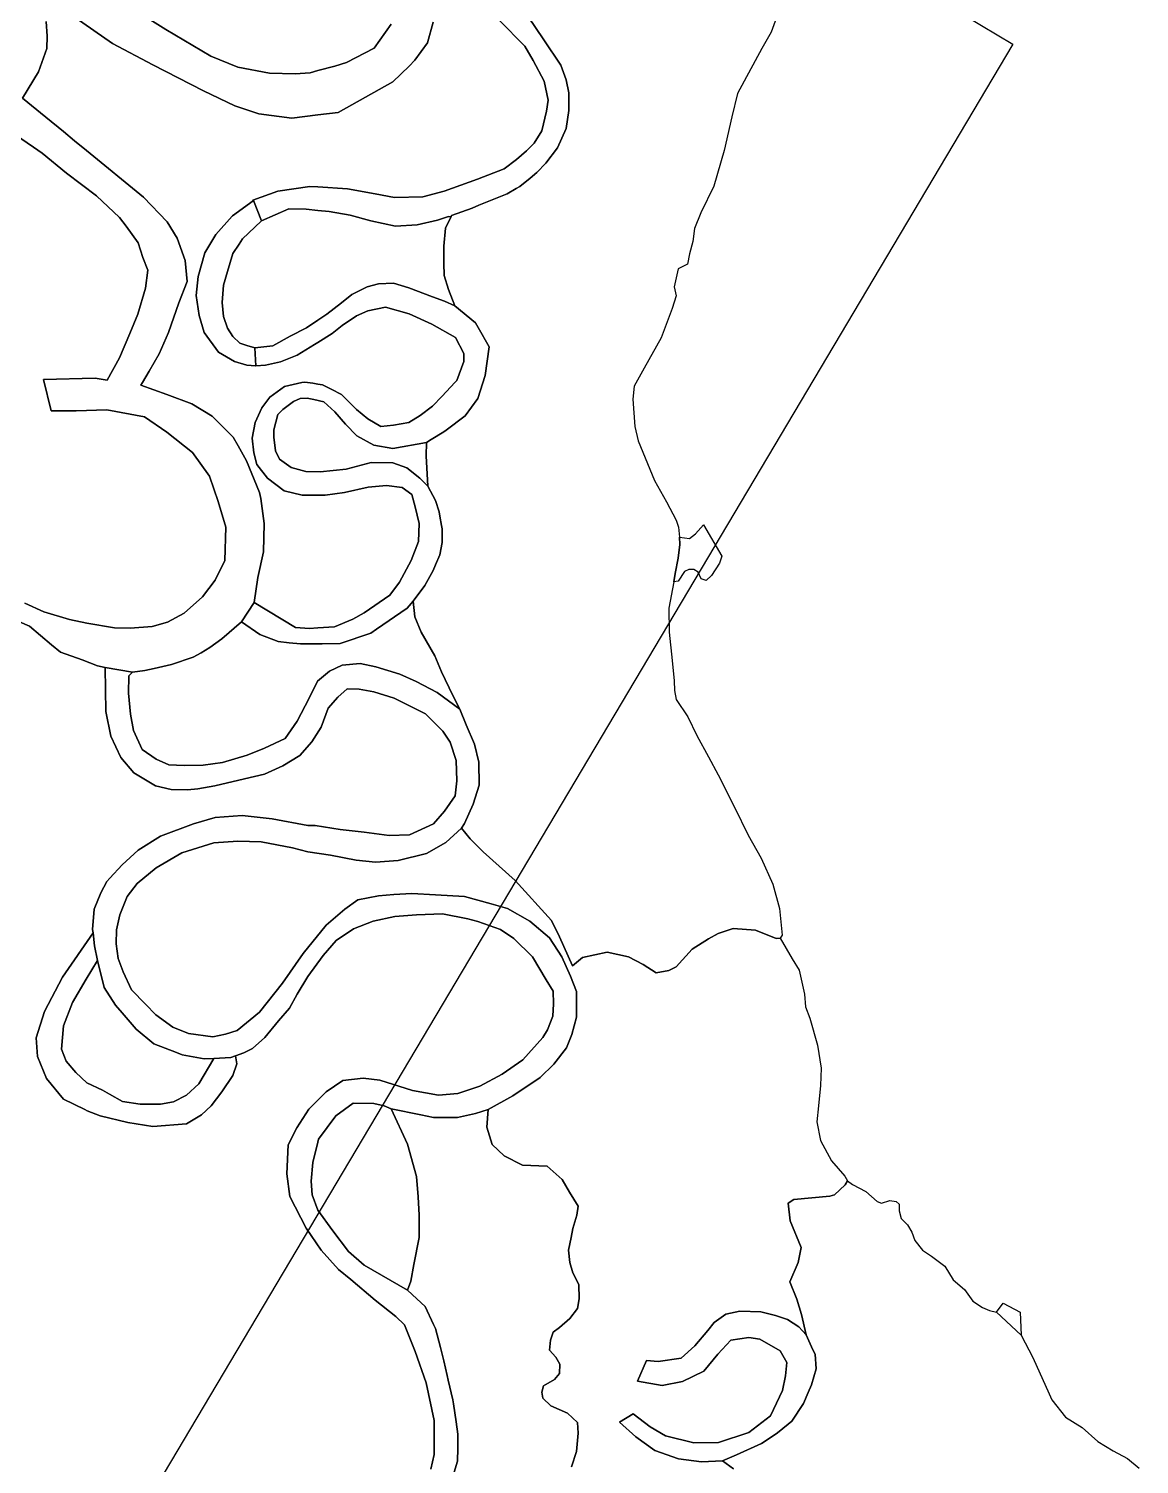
# Model space of a CAD drawing. Header units: inches. Extents: x 288635 to 1232953, y 676945 to 1655780.
# Drawn here: x 512105 to 535859, y 1279271 to 1309973 of the extents above; entities that cross this region are included whole.
import ezdxf

# ---------------------------------------------------------------- set-up
doc = ezdxf.new("R2010")
doc.units = ezdxf.units.IN
doc.header["$MEASUREMENT"] = 0
doc.layers.add('Images', color=7, linetype='Continuous')
picture_1 = doc.add_image_def('image6.jpg', size_in_pixel=(2592, 3907))

msp = doc.modelspace()

# ---------------------------------------------------------------- linework, layer by layer
at = {"color": 1}
for points in [[(514087.3073, 1310546.2081), (515037.2692, 1309956.9269), (516002.4712, 1309382.8858), (516576.5123, 1309149.2053), (517252.1537, 1309022.2051), (517805.8748, 1309006.965), (518125.9154, 1309032.3651), (518289.553, 1309076.8491), (518649.1564, 1309174.6054), (518903.157, 1309250.8055), (519492.4381, 1309555.6061), (519858.1989, 1310068.6872)], [(519858.1989, 1310068.6872), (519492.4381, 1309555.6061), (518903.157, 1309250.8055), (518649.1564, 1309174.6054), (518289.553, 1309076.8491), (518125.9154, 1309032.3651), (517805.8748, 1309006.965), (517252.1537, 1309022.2051), (516576.5123, 1309149.2053), (516002.4712, 1309382.8858), (515037.2692, 1309956.9269), (514087.3073, 1310546.2081)], [(512475.0136, 1310128.1443), (512500.4136, 1309813.1837), (512490.2536, 1309549.0231), (512317.5333, 1309051.1821), (511972.0926, 1308487.301), (512471.6723, 1308078.3758), (512846.7886, 1307771.3286), (513084.6516, 1307576.6286), (513339.4715, 1307368.0487), (514561.6277, 1306367.6668), (515063.2787, 1305840.6157), (515279.1792, 1305491.365), (515450.6295, 1305015.1141), (515495.0796, 1304564.2632), (515317.2792, 1304113.4123), (515095.0288, 1303478.411), (514898.1784, 1303021.2101), (514679.0447, 1302646.5621), (514538.1061, 1302405.6025), (514504.4776, 1302348.1087), (515062.1819, 1302151.9931), (515594.2528, 1301952.4665), (516028.8861, 1301690.0464), (516476.4605, 1301234.201), (516585.2348, 1301054.5969), (516763.8487, 1300732.5062), (517042.724, 1300056.0982), (517068.3425, 1299924.0603), (517139.4626, 1299390.6592), (517124.2226, 1298786.138), (517007.3824, 1298237.4969), (516925.387, 1297702.5687), (516656.1465, 1297286.0079), (516232.0938, 1296926.3025), (515981.0109, 1296736.4976), (515791.3848, 1296623.038), (515620.5396, 1296530.6135), (515158.2587, 1296378.2132), (514785.9436, 1296287.2029), (514586.6552, 1296249.4472), (514325.137, 1296210.5728), (513738.6353, 1296314.4716), (513578.3755, 1296347.7331), (513248.1749, 1296474.7334), (512785.8939, 1296642.3737), (512592.8535, 1296794.774), (512120.4126, 1297196.0948), (511693.6917, 1297384.0552)], [(522165.4174, 1310154.7477), (522719.1386, 1309601.0266), (522896.9389, 1309291.1459), (523130.6194, 1308849.1851), (523211.8995, 1308447.8643), (523176.3395, 1308209.1038), (523079.8193, 1307787.4629), (522917.259, 1307523.3024), (522754.6986, 1307360.7421), (522541.3382, 1307172.7817), (522274.6377, 1306972.7406), (521705.6765, 1306754.3002), (520989.3951, 1306500.2997), (520532.1942, 1306378.3794), (519932.0878, 1306366.6291), (519516.1921, 1306439.3395), (518921.831, 1306551.0998), (518289.553, 1306591.1174), (518119.1894, 1306601.8999), (517433.388, 1306495.2196), (516899.9869, 1306307.2593), (516905.5645, 1306293.6252), (516461.6502, 1305968.5048), (516458.0151, 1305964.4264), (516456.3585, 1305963.2131), (516108.5018, 1305572.9348), (515868.8424, 1305178.4616), (515729.1421, 1304670.4606), (515687.8671, 1304267.2347), (515751.3672, 1303838.6089), (515856.1424, 1303476.6582), (516160.943, 1303054.3823), (516507.0187, 1302854.3569), (516770.5442, 1302774.9818), (516958.2838, 1302760.8088), (516957.9025, 1302766.5288), (516963.5755, 1302766.1005), (517166.7759, 1302776.2605), (517491.8966, 1302847.3806), (517847.4973, 1302994.7009), (518218.338, 1303218.2214), (518289.553, 1303262.4902), (518594.2588, 1303451.9018), (518812.6992, 1303624.6222), (519112.4198, 1303832.9026), (519356.2603, 1303939.5828), (519737.2611, 1304015.783), (520245.2621, 1303878.6227), (520727.8631, 1303655.1022), (521230.7841, 1303370.6217), (521413.6644, 1303030.261), (521413.6644, 1302852.4606), (521261.2641, 1302451.1398), (521219.8048, 1302405.6025), (520951.3835, 1302110.7792), (520743.1031, 1301897.4187), (520478.9426, 1301699.2983), (520235.1021, 1301551.978), (519904.9014, 1301491.0179), (519635.6609, 1301465.6179), (519356.2603, 1301628.1782), (519112.4198, 1301826.2986), (518792.3792, 1302151.4192), (518576.2171, 1302263.6046), (518391.0584, 1302359.6996), (518289.553, 1302374.0145), (518180.4537, 1302389.4003), (518065.5656, 1302405.6025), (517994.8176, 1302415.5798), (517949.3655, 1302405.6025), (517578.2568, 1302324.1396), (517263.2961, 1302090.4591), (517090.5758, 1301861.8587), (516948.3355, 1301551.978), (516887.3754, 1301216.6974), (516921.2834, 1300902.9871), (516981.2671, 1300654.0546), (517209.8676, 1300359.4141), (517565.4683, 1300090.1735), (517951.5491, 1299993.6533), (518289.553, 1299993.6533), (518444.31, 1299993.6533), (518855.7909, 1300054.6134), (519363.7919, 1300166.3737), (519754.9527, 1300207.0138), (520090.2333, 1300161.2937), (520298.5137, 1300008.8934), (520369.6339, 1299744.7328), (520455.9941, 1299389.1321), (520440.754, 1299003.0513), (520283.2737, 1298596.6505), (520034.3532, 1298134.3696), (519826.0728, 1297860.0491), (519277.4317, 1297479.0483), (519038.6712, 1297346.968), (518642.4304, 1297184.4077), (518289.553, 1297160.8825), (518109.0294, 1297148.8476), (517814.3888, 1297164.0877), (516925.387, 1297702.5687), (517007.3824, 1298237.4969), (517124.2226, 1298786.138), (517139.4626, 1299390.6592), (517068.3425, 1299924.0603), (517042.724, 1300056.0982), (516763.8487, 1300732.5062), (516585.2348, 1301054.5969), (516476.4605, 1301234.201), (516028.8861, 1301690.0464), (515594.2528, 1301952.4665), (515062.1819, 1302151.9931), (514504.4776, 1302348.1087), (514538.1061, 1302405.6025), (514679.0447, 1302646.5621), (514898.1784, 1303021.2101), (515095.0288, 1303478.411), (515317.2792, 1304113.4123), (515495.0796, 1304564.2632), (515450.6295, 1305015.1141), (515279.1792, 1305491.365), (515063.2787, 1305840.6157), (514561.6277, 1306367.6668), (513339.4715, 1307368.0487), (513084.6516, 1307576.6286), (512846.7886, 1307771.3286), (512471.6723, 1308078.3758), (511972.0926, 1308487.301), (512317.5333, 1309051.1821), (512490.2536, 1309549.0231), (512500.4136, 1309813.1837), (512475.0136, 1310128.1443)], [(520757.3607, 1310114.4073), (520635.4404, 1309667.3664), (520361.1199, 1309301.6056), (520239.1996, 1309169.5254), (519893.7589, 1308839.3247), (518720.2766, 1308184.0034), (518289.553, 1308128.4978), (517734.7546, 1308057.0031), (517023.5532, 1308153.5233), (516515.5522, 1308321.1637), (515844.9908, 1308646.2843), (514762.9487, 1309200.0054), (513894.2669, 1309657.2063), (513096.7053, 1310210.9275)], [(513096.7053, 1310210.9275), (513894.2669, 1309657.2063), (514762.9487, 1309200.0054), (515844.9908, 1308646.2843), (516515.5522, 1308321.1637), (517023.5532, 1308153.5233), (517734.7546, 1308057.0031), (518289.553, 1308128.4978), (518720.2766, 1308184.0034), (519893.7589, 1308839.3247), (520239.1996, 1309169.5254), (520361.1199, 1309301.6056), (520635.4404, 1309667.3664), (520757.3607, 1310114.4073)], [(522778.2347, 1310243.8238), (523119.2261, 1309737.208), (523485.2787, 1309193.3584), (523599.5125, 1308876.6434), (523655.3926, 1308602.3229), (523655.3926, 1308221.3221), (523599.5125, 1307840.3214), (523416.6322, 1307423.7605), (523162.6317, 1307098.6399), (522969.5913, 1306895.4395), (522827.351, 1306773.5192), (522608.9105, 1306600.7989), (522527.4408, 1306553.1468), (522339.67, 1306443.3186), (522339.67, 1306443.3186), (522089.2831, 1306341.8104), (521729.0453, 1306195.7681), (521587.8285, 1306138.518), (521150.9476, 1305981.0376), (521137.3224, 1305952.7391), (521083.9852, 1305957.7657), (520847.1548, 1305875.4584), (520410.2739, 1305778.9382), (519947.993, 1305748.4582), (519419.672, 1305865.2984), (518982.7911, 1305982.1386), (518530.6702, 1306063.4188), (518289.553, 1306088.2762), (518037.9092, 1306114.2189), (517667.0685, 1306119.2989), (517083.9033, 1305860.6778), (516912.5011, 1306298.7055), (516905.5645, 1306293.6252), (516899.9869, 1306307.2593), (517433.388, 1306495.2196), (518119.1894, 1306601.8999), (518289.553, 1306591.1174), (518921.831, 1306551.0998), (519516.1921, 1306439.3395), (519932.0878, 1306366.6291), (520532.1942, 1306378.3794), (520989.3951, 1306500.2997), (521705.6765, 1306754.3002), (522274.6377, 1306972.7406), (522541.3382, 1307172.7817), (522754.6986, 1307360.7421), (522917.259, 1307523.3024), (523079.8193, 1307787.4629), (523176.3395, 1308209.1038), (523211.8995, 1308447.8643), (523130.6194, 1308849.1851), (522896.9389, 1309291.1459), (522719.1386, 1309601.0266), (522165.4174, 1310154.7477)], [(528097.852, 1310211.6504), (527987.7851, 1309898.3831), (527784.5847, 1309551.2491), (527268.117, 1308586.0471), (527141.1167, 1308086.5128), (526980.2498, 1307366.8447), (526760.116, 1306604.8432), (526480.7154, 1306037.5754), (526345.2485, 1305698.908), (526311.3818, 1305419.5075), (526235.1816, 1305157.0403), (526192.8482, 1304936.9065), (525998.1145, 1304835.3063), (525913.4476, 1304454.3055), (525955.781, 1304259.5718), (525871.1142, 1303988.6379), (525634.0471, 1303362.1034), (525269.9797, 1302710.1687), (525058.3126, 1302329.168), (525024.4458, 1302049.7674), (525066.7793, 1301465.5662), (525137.8994, 1301156.5323), (525488.4201, 1300313.2506), (525747.5006, 1299850.9697), (525955.781, 1299459.8089), (526006.5811, 1299312.4886), (526021.316, 1299097.3596), (526031.9812, 1298941.6479), (525996.4211, 1298647.0073), (525933.7658, 1298320.54), (525899.9009, 1298144.0863), (525798.3007, 1297580.2051), (525803.3807, 1297067.1241), (525869.4209, 1296462.6029), (525910.061, 1296025.722), (525915.141, 1295822.5216), (525950.701, 1295629.4812), (526199.6215, 1295253.5605), (526397.7419, 1294857.3197), (526646.6624, 1294400.1188), (526849.8628, 1294014.038), (527200.3835, 1293323.1566), (527495.0241, 1292728.7954), (527769.3447, 1292230.9544), (528018.2652, 1291677.2333), (528160.5055, 1291159.0723), (528221.4656, 1290585.0311), (528180.8255, 1290524.071), (528089.3853, 1290518.1443), (527649.1178, 1290695.9447), (527174.9835, 1290729.8114), (526853.2495, 1290619.7445), (526641.5824, 1290509.6777), (526294.4484, 1290289.5439), (525955.781, 1289908.5431), (525794.9141, 1289832.343), (525523.9802, 1289781.5429), (525244.5796, 1289959.3432), (524931.3123, 1290120.2102), (524474.1114, 1290221.8104), (523949.177, 1290111.7435), (523738.4517, 1289934.3872), (523455.0894, 1290548.3389), (523289.7947, 1290902.5418), (522510.5484, 1291752.6287), (521825.7561, 1292366.5803), (521544.3067, 1292648.0297), (521363.4519, 1292876.9624), (521424.412, 1292978.5626), (521612.3724, 1293390.0434), (521739.3726, 1293791.3642), (521734.2926, 1294284.1252), (521637.7724, 1294675.286), (521459.9721, 1295081.6868), (521327.8918, 1295416.9675), (521179.7344, 1295710.9504), (520930.8139, 1296218.9514), (520788.5736, 1296559.3121), (520499.013, 1297067.3131), (520366.9327, 1297397.5138), (520326.2926, 1297732.7945), (520580.2932, 1298068.0751), (520753.0135, 1298383.0358), (520806.0716, 1298503.7887), (520900.3338, 1298718.3164), (520946.0539, 1298982.477), (520946.0539, 1299277.1176), (520933.7289, 1299351.0677), (520901.464, 1299544.6573), (520885.0938, 1299642.8783), (520808.8936, 1299881.6388), (520641.2533, 1300186.4394), (520604.1587, 1300835.5947), (520610.7732, 1301121.1613), (520712.3734, 1301187.2014), (520980.3851, 1301351.3931), (521036.6379, 1301389.3661), (521443.0387, 1301694.1667), (521713.9726, 1302066.7008), (521866.3729, 1302557.7684), (521951.0397, 1303167.3696), (521718.4423, 1303581.5595), (521658.9486, 1303684.873), (521222.0678, 1304045.5538), (521084.9075, 1304396.0745), (520993.4673, 1304695.7951), (520983.3073, 1304959.9556), (520983.3073, 1305320.6363), (521018.8674, 1305706.7171), (521104.9695, 1305885.5445), (521137.3224, 1305952.7391), (521150.9476, 1305981.0376), (521587.8285, 1306138.518), (521729.0453, 1306195.7681), (522089.2831, 1306341.8104), (522339.67, 1306443.3186), (522527.4408, 1306553.1468), (522608.9105, 1306600.7989), (522827.351, 1306773.5192), (522969.5913, 1306895.4395), (523162.6317, 1307098.6399), (523416.6322, 1307423.7605), (523599.5125, 1307840.3214), (523655.3926, 1308221.3221), (523655.3926, 1308602.3229), (523599.5125, 1308876.6434), (523485.2787, 1309193.3584), (523119.2261, 1309737.208), (522778.2347, 1310243.8238)], [(512018.8124, 1297683.7758), (512425.2132, 1297500.8954), (512978.9343, 1297338.3351), (513349.7751, 1297262.1349), (513939.0562, 1297160.5347), (514274.3369, 1297150.3747), (514746.7779, 1297191.0148), (515076.9785, 1297282.455), (515432.5792, 1297470.4154), (515820.3829, 1297822.2662), (516093.0692, 1298181.4141), (516299.2467, 1298600.4199), (516319.1994, 1299312.0647), (516159.5781, 1299864.0883), (515973.3533, 1300402.8101), (515607.5545, 1300908.2774), (515062.1819, 1301347.2359), (514583.3181, 1301673.1293), (513778.5609, 1301819.4488), (513120.1231, 1301799.4961), (512588.0522, 1301799.4961), (512421.7801, 1302471.2356), (513525.8272, 1302497.8392), (513780.7345, 1302458.8392), (514047.2767, 1302932.3099), (514266.3005, 1303451.6082), (514440.9775, 1303865.7618), (514599.7278, 1304424.5629), (514650.5279, 1304811.9137), (514548.9277, 1305078.6142), (514447.3275, 1305396.1148), (514186.977, 1305751.7155), (514047.2767, 1305935.8659), (513551.9757, 1306399.4168), (512910.6244, 1306882.0178), (512396.2734, 1307313.8187), (512208.5742, 1307441.037), (511824.7723, 1307701.1694)], [(511824.7723, 1307701.1694), (512208.5742, 1307441.037), (512396.2734, 1307313.8187), (512910.6244, 1306882.0178), (513551.9757, 1306399.4168), (514047.2767, 1305935.8659), (514186.977, 1305751.7155), (514447.3275, 1305396.1148), (514548.9277, 1305078.6142), (514650.5279, 1304811.9137), (514599.7278, 1304424.5629), (514440.9775, 1303865.7618), (514266.3005, 1303451.6082), (514047.2767, 1302932.3099), (513780.7345, 1302458.8392), (513525.8272, 1302497.8392), (512421.7801, 1302471.2356), (512588.0522, 1301799.4961), (513120.1231, 1301799.4961), (513778.5609, 1301819.4488), (514583.3181, 1301673.1293), (515062.1819, 1301347.2359), (515607.5545, 1300908.2774), (515973.3533, 1300402.8101), (516159.5781, 1299864.0883), (516319.1994, 1299312.0647), (516299.2467, 1298600.4199), (516093.0692, 1298181.4141), (515820.3829, 1297822.2662), (515432.5792, 1297470.4154), (515076.9785, 1297282.455), (514746.7779, 1297191.0148), (514274.3369, 1297150.3747), (513939.0562, 1297160.5347), (513349.7751, 1297262.1349), (512978.9343, 1297338.3351), (512425.2132, 1297500.8954), (512018.8124, 1297683.7758)], [(511693.6917, 1297384.0552), (512120.4126, 1297196.0948), (512592.8535, 1296794.774), (512785.8939, 1296642.3737), (513248.1749, 1296474.7334), (513578.3755, 1296347.7331), (513738.6353, 1296314.4716), (513751.7641, 1295373.7341), (513863.5243, 1294845.413), (514076.8848, 1294388.2121), (514351.2053, 1294058.0114), (514818.5662, 1293778.6109), (515148.7669, 1293702.4107), (515504.3676, 1293692.2507), (515722.8081, 1293717.6508), (516083.4888, 1293778.6109), (516723.5701, 1293931.0112), (517145.2109, 1294032.6114), (517541.4517, 1294210.4117), (517902.1324, 1294428.8522), (518161.2129, 1294718.4128), (518359.3333, 1295038.4534), (518511.7336, 1295439.7742), (518720.0141, 1295673.4547), (518918.1344, 1295856.335), (519172.135, 1295851.255), (519487.0956, 1295790.2949), (519918.8964, 1295653.1346), (520594.5378, 1295317.854), (520965.3785, 1294947.0132), (521122.8589, 1294713.3327), (521244.7791, 1294322.172), (521260.0191, 1293890.3711), (521229.5391, 1293565.2505), (520995.8586, 1293240.1298), (520762.1781, 1292965.8093), (520249.0971, 1292732.1288), (519812.2162, 1292721.9688), (519278.8152, 1292788.0089), (518765.7341, 1292843.889), (518232.3331, 1292930.2492), (518074.8528, 1292935.3292), (517312.8512, 1293077.5695), (516672.77, 1293143.6096), (516093.6488, 1293102.9695), (515626.2879, 1292970.8893), (514925.2465, 1292706.7287), (514442.6455, 1292401.9281), (514102.2848, 1292092.0475), (513841.4836, 1291802.7211), (513777.1642, 1291731.3668), (513645.0839, 1291492.6063), (513502.8436, 1291142.0856), (513472.3636, 1290710.2847), (513480.4919, 1290634.42), (512825.1354, 1289687.1758), (512444.1346, 1288955.6543), (512261.2542, 1288391.7732), (512291.7343, 1287995.5324), (512484.7747, 1287518.0114), (512850.5354, 1287076.0505), (513306.0934, 1286855.174), (513353.4564, 1286832.2101), (513632.857, 1286725.5298), (514227.2182, 1286578.2096), (514760.6192, 1286496.9294), (515476.9007, 1286552.8095), (515802.0213, 1286745.8499), (516010.3017, 1286933.8103), (516233.8222, 1287238.6109), (516467.5026, 1287584.0516), (516558.9428, 1287838.0521), (516526.8815, 1288003.3578), (516703.25, 1288068.6795), (516891.2104, 1288165.1997), (517155.3709, 1288398.8801), (517444.9315, 1288754.4808), (517683.692, 1289023.7214), (517846.2523, 1289328.522), (518074.8528, 1289699.3627), (518405.0534, 1290151.4836), (518684.454, 1290471.5243), (519055.2947, 1290720.4448), (519471.8556, 1290888.0851), (519939.2165, 1290989.6853), (520396.4174, 1291020.1654), (520955.2185, 1291045.5654), (521498.7796, 1290938.8852), (521712.14, 1290877.9251), (522194.741, 1290705.2047), (522479.2216, 1290517.2444), (522880.5424, 1290121.0036), (523175.183, 1289628.2426), (523322.5033, 1289389.4821), (523332.6633, 1289115.1616), (523312.3432, 1288856.081), (523200.583, 1288561.4404), (523098.9828, 1288398.8801), (522675.2253, 1287919.2425), (522228.1844, 1287614.4419), (521750.6634, 1287360.4414), (521283.3025, 1287197.881), (520871.8217, 1287167.401), (520313.0206, 1287263.9212), (519611.9792, 1287482.3616), (519256.3785, 1287528.0817), (518824.5776, 1287477.2816), (518468.9769, 1287238.5211), (518093.0561, 1286867.6804), (517839.0556, 1286466.3596), (517651.0952, 1286100.5989), (517625.6952, 1285485.9176), (517686.6553, 1284998.2367), (518037.176, 1284317.5153), (518362.2967, 1283850.1544), (518728.0574, 1283433.5935), (518997.2979, 1283225.3131), (519515.459, 1282778.2722), (519957.4199, 1282432.8315), (520145.3802, 1282255.0312), (520373.9807, 1281686.07), (520607.6612, 1281015.5087), (520775.3015, 1280207.7871), (520775.3015, 1279908.0665), (520775.3015, 1279481.3456), (520709.2614, 1279166.385)], [(520709.2614, 1279166.385), (520775.3015, 1279481.3456), (520775.3015, 1279908.0665), (520775.3015, 1280207.7871), (520607.6612, 1281015.5087), (520373.9807, 1281686.07), (520145.3802, 1282255.0312), (519957.4199, 1282432.8315), (519515.459, 1282778.2722), (518997.2979, 1283225.3131), (518728.0574, 1283433.5935), (518362.2967, 1283850.1544), (518037.176, 1284317.5153), (517686.6553, 1284998.2367), (517625.6952, 1285485.9176), (517651.0952, 1286100.5989), (517839.0556, 1286466.3596), (518093.0561, 1286867.6804), (518468.9769, 1287238.5211), (518824.5776, 1287477.2816), (519256.3785, 1287528.0817), (519611.9792, 1287482.3616), (520313.0206, 1287263.9212), (520871.8217, 1287167.401), (521283.3025, 1287197.881), (521750.6634, 1287360.4414), (522228.1844, 1287614.4419), (522675.2253, 1287919.2425), (523098.9828, 1288398.8801), (523200.583, 1288561.4404), (523312.3432, 1288856.081), (523332.6633, 1289115.1616), (523322.5033, 1289389.4821), (523175.183, 1289628.2426), (522880.5424, 1290121.0036), (522479.2216, 1290517.2444), (522194.741, 1290705.2047), (521712.14, 1290877.9251), (521498.7796, 1290938.8852), (520955.2185, 1291045.5654), (520396.4174, 1291020.1654), (519939.2165, 1290989.6853), (519471.8556, 1290888.0851), (519055.2947, 1290720.4448), (518684.454, 1290471.5243), (518405.0534, 1290151.4836), (518074.8528, 1289699.3627), (517846.2523, 1289328.522), (517683.692, 1289023.7214), (517444.9315, 1288754.4808), (517155.3709, 1288398.8801), (516891.2104, 1288165.1997), (516703.25, 1288068.6795), (516526.8815, 1288003.3578), (516428.9295, 1287967.0793), (516066.3525, 1287951.036), (515854.8883, 1287941.6792), (515387.5274, 1288028.0394), (515268.3812, 1288074.0959), (514783.0062, 1288261.7198), (514402.0054, 1288576.6805), (514103.3001, 1288923.4533), (513960.0445, 1289089.7615), (513721.2841, 1289470.7623), (513579.8457, 1290045.6874), (513510.1456, 1290357.6523), (513480.4919, 1290634.42), (513472.3636, 1290710.2847), (513502.8436, 1291142.0856), (513645.0839, 1291492.6063), (513777.1642, 1291731.3668), (513841.4836, 1291802.7211), (514102.2848, 1292092.0475), (514442.6455, 1292401.9281), (514925.2465, 1292706.7287), (515626.2879, 1292970.8893), (516093.6488, 1293102.9695), (516672.77, 1293143.6096), (517312.8512, 1293077.5695), (518074.8528, 1292935.3292), (518232.3331, 1292930.2492), (518765.7341, 1292843.889), (519278.8152, 1292788.0089), (519812.2162, 1292721.9688), (520249.0971, 1292732.1288), (520762.1781, 1292965.8093), (520995.8586, 1293240.1298), (521229.5391, 1293565.2505), (521260.0191, 1293890.3711), (521244.7791, 1294322.172), (521122.8589, 1294713.3327), (520965.3785, 1294947.0132), (520594.5378, 1295317.854), (519918.8964, 1295653.1346), (519487.0956, 1295790.2949), (519172.135, 1295851.255), (518918.1344, 1295856.335), (518720.0141, 1295673.4547), (518511.7336, 1295439.7742), (518359.3333, 1295038.4534), (518161.2129, 1294718.4128), (517902.1324, 1294428.8522), (517541.4517, 1294210.4117), (517145.2109, 1294032.6114), (516723.5701, 1293931.0112), (516083.4888, 1293778.6109), (515722.8081, 1293717.6508), (515504.3676, 1293692.2507), (515148.7669, 1293702.4107), (514818.5662, 1293778.6109), (514351.2053, 1294058.0114), (514076.8848, 1294388.2121), (513863.5243, 1294845.413), (513751.7641, 1295373.7341), (513738.6353, 1296314.4716), (514325.137, 1296210.5728), (514244.5251, 1296130.6556), (514239.4451, 1295759.8148), (514280.0852, 1295312.7739), (514346.1253, 1294962.2532), (514534.0857, 1294560.9324), (514833.8063, 1294347.572), (515103.0468, 1294230.7318), (515433.2475, 1294215.4918), (515834.5683, 1294220.5718), (516251.1291, 1294276.4519), (516779.4502, 1294439.0122), (517145.2109, 1294586.3325), (517592.2518, 1294789.5329), (517846.2523, 1295160.3736), (518105.3328, 1295658.2146), (518283.1332, 1296018.8954), (518541.7012, 1296235.7945), (518811.4542, 1296364.336), (519192.455, 1296394.8161), (519527.7357, 1296328.776), (520045.8967, 1296166.2157), (520391.3374, 1296008.7353), (520391.3374, 1296008.7353), (520843.4583, 1295780.1349), (521327.8918, 1295416.9675), (521459.9721, 1295081.6868), (521637.7724, 1294675.286), (521734.2926, 1294284.1252), (521739.3726, 1293791.3642), (521612.3724, 1293390.0434), (521424.412, 1292978.5626), (521363.4519, 1292876.9624), (521026.3387, 1292569.5685), (520614.8578, 1292330.808), (520005.2566, 1292183.4877), (519522.6557, 1292147.9276), (519111.1748, 1292193.6477), (518557.4537, 1292295.2479), (518074.8528, 1292366.3681), (517744.6521, 1292457.8082), (517079.1708, 1292579.7285), (516581.3298, 1292594.9685), (516063.1687, 1292564.4884), (515377.3674, 1292346.048), (514833.8063, 1292026.0074), (514427.4055, 1291690.7267), (514208.965, 1291416.4062), (514051.4847, 1291025.2454), (513980.3646, 1290700.1247), (513975.2846, 1290400.4041), (514015.9246, 1290090.5235), (514122.6049, 1289806.0429), (514305.4852, 1289414.8822), (514600.1258, 1289110.0815), (514823.6463, 1288881.4811), (515184.327, 1288622.4006), (515524.6877, 1288485.2403), (516042.8487, 1288409.0401), (516317.1692, 1288470.0003), (516566.0897, 1288551.2804), (517038.5307, 1288942.4412), (517536.3717, 1289562.2024), (517978.3326, 1290197.2037), (518466.0135, 1290801.7249), (518867.3343, 1291142.0856), (519146.7349, 1291345.286), (519588.6958, 1291426.5662), (519913.8164, 1291457.0462), (520299.8972, 1291477.3663), (520807.8982, 1291451.9662), (521427.6595, 1291411.3261), (521996.6206, 1291253.8458), (522342.0613, 1291157.3256), (522824.6623, 1290888.0851), (523246.3031, 1290532.4844), (523510.4636, 1290126.0836), (523693.344, 1289709.5227), (523820.3443, 1289379.3221), (523820.3443, 1288835.761), (523723.8241, 1288459.8402), (523606.9838, 1288180.4397), (523335.6266, 1287827.8023), (523040.986, 1287543.3217), (522456.7849, 1287152.161), (521933.5438, 1286857.5204), (521664.3033, 1286771.1602), (521273.1425, 1286684.8), (520980.6732, 1286687.7247), (520765.1415, 1286689.88), (520493.9969, 1286744.7182), (519860.8997, 1286872.7604), (519708.4994, 1286933.7205), (519484.9789, 1286989.6006), (519043.018, 1286994.6806), (518677.2573, 1286720.3601), (518306.4166, 1286227.5991), (518289.553, 1286158.0368), (518184.4963, 1285724.6781), (518143.8562, 1285328.4373), (518164.1763, 1285033.7967), (518289.553, 1284707.8172), (518291.1765, 1284703.5961), (518611.2172, 1284261.6352), (518941.4178, 1283824.7543), (519276.6985, 1283530.1137), (520206.3404, 1282996.7126), (520408.6497, 1282808.0728), (520582.2611, 1282646.1919), (520764.3875, 1282261.243), (520805.7816, 1282173.751), (520910.2362, 1281767.87), (520983.5819, 1281482.8696), (521055.9927, 1281170.3599), (521080.1021, 1281066.3088), (521173.4846, 1280646.0874), (521191.8623, 1280563.3878), (521246.6539, 1280176.8027), (521283.3025, 1279918.2265), (521280.6657, 1279614.9949), (521278.2225, 1279334.0253), (521181.7023, 1279029.2247)], [(523717.8974, 1279218.4551), (523824.5776, 1279543.5757), (523855.0577, 1279934.7365), (523839.8176, 1280163.337), (523631.5372, 1280361.4574), (523275.9365, 1280518.9377), (523103.2162, 1280686.578), (523077.8161, 1280813.5783), (523118.4562, 1280945.6585), (523352.1366, 1281082.8188), (523458.8169, 1281214.8991), (523463.8969, 1281413.0195), (523382.6167, 1281560.3398), (523245.4564, 1281712.7401), (523265.7765, 1281926.1005), (523321.6566, 1282098.8209), (523458.8169, 1282195.341), (523682.3373, 1282388.3814), (523844.8976, 1282601.7419), (523880.4577, 1282810.0223), (523870.2977, 1283114.8229), (523743.2974, 1283363.7434), (523677.2573, 1283587.2638), (523646.7772, 1283851.4244), (523707.7374, 1284120.6649), (523741.335, 1284315.306), (523830.9276, 1284601.1492), (523856.3277, 1284794.1896), (523668.3673, 1285088.8302), (523515.967, 1285363.1507), (523192.963, 1285645.0913), (522663.7953, 1285666.258), (522272.2112, 1285867.3417), (522018.2106, 1286110.7589), (521901.7937, 1286481.1763), (521933.5438, 1286857.5204), (522456.7849, 1287152.161), (523040.986, 1287543.3217), (523335.6266, 1287827.8023), (523606.9838, 1288180.4397), (523723.8241, 1288459.8402), (523820.3443, 1288835.761), (523820.3443, 1289379.3221), (523693.344, 1289709.5227), (523510.4636, 1290126.0836), (523246.3031, 1290532.4844), (522824.6623, 1290888.0851), (522342.0613, 1291157.3256), (521996.6206, 1291253.8458), (521427.6595, 1291411.3261), (520807.8982, 1291451.9662), (520299.8972, 1291477.3663), (519913.8164, 1291457.0462), (519588.6958, 1291426.5662), (519146.7349, 1291345.286), (518867.3343, 1291142.0856), (518466.0135, 1290801.7249), (517978.3326, 1290197.2037), (517536.3717, 1289562.2024), (517038.5307, 1288942.4412), (516566.0897, 1288551.2804), (516317.1692, 1288470.0003), (516042.8487, 1288409.0401), (515524.6877, 1288485.2403), (515184.327, 1288622.4006), (514823.6463, 1288881.4811), (514600.1258, 1289110.0815), (514305.4852, 1289414.8822), (514122.6049, 1289806.0429), (514015.9246, 1290090.5235), (513975.2846, 1290400.4041), (513980.3646, 1290700.1247), (514051.4847, 1291025.2454), (514208.965, 1291416.4062), (514427.4055, 1291690.7267), (514833.8063, 1292026.0074), (515377.3674, 1292346.048), (516063.1687, 1292564.4884), (516581.3298, 1292594.9685), (517079.1708, 1292579.7285), (517744.6521, 1292457.8082), (518074.8528, 1292366.3681), (518557.4537, 1292295.2479), (519111.1748, 1292193.6477), (519522.6557, 1292147.9276), (520005.2566, 1292183.4877), (520614.8578, 1292330.808), (521026.3387, 1292569.5685), (521363.4519, 1292876.9624), (521544.3067, 1292648.0297), (521825.7561, 1292366.5803), (521825.7561, 1292366.5803), (522510.5484, 1291752.6287), (523289.7947, 1290902.5418), (523455.0894, 1290548.3389), (523738.4517, 1289934.3872), (523949.177, 1290111.7435), (524474.1114, 1290221.8104), (524931.3123, 1290120.2102), (525244.5796, 1289959.3432), (525523.9802, 1289781.5429), (525794.9141, 1289832.343), (525955.781, 1289908.5431), (526294.4484, 1290289.5439), (526641.5824, 1290509.6777), (526853.2495, 1290619.7445), (527174.9835, 1290729.8114), (527649.1178, 1290695.9447), (528089.3853, 1290518.1443), (528180.8255, 1290524.071), (528434.5437, 1290077.7624), (528580.594, 1289836.462), (528694.8942, 1289328.4609), (528720.2943, 1289055.4104), (528815.5445, 1288814.1099), (528974.2948, 1288236.2588), (529056.8449, 1287740.9578), (529037.7949, 1287372.657), (528999.6948, 1286934.5062), (528961.5948, 1286597.9555), (529037.7949, 1286197.9047), (529272.7454, 1285759.7538), (529558.4959, 1285429.5531), (529615.1721, 1285333.6446), (529568.0783, 1285247.1707), (529337.3175, 1285035.8197), (529238.0301, 1285006.7828), (528471.1638, 1284934.9269), (528349.2435, 1284853.6467), (528394.9636, 1284477.7259), (528628.6441, 1283908.7648), (528562.604, 1283588.7242), (528384.8036, 1283172.1633), (528532.1239, 1282801.3226), (528633.7241, 1282471.1219), (528732.9485, 1282038.1427), (528577.4002, 1282208.5541), (528333.5597, 1282366.0345), (528074.4792, 1282452.3946), (527764.5986, 1282528.5948), (527312.4777, 1282548.9148), (527017.8371, 1282482.8747), (526768.9166, 1282305.0743), (526631.7563, 1282132.354), (526352.3557, 1281802.1533), (526057.7152, 1281537.9928), (525564.9542, 1281466.8727), (525321.1137, 1281492.2727), (525128.0733, 1281050.3118), (525656.3944, 1280953.7916), (526088.1952, 1281040.1518), (526545.3961, 1281263.6723), (526845.1167, 1281624.353), (527124.5173, 1281924.0736), (527505.5181, 1281979.9537), (527739.1985, 1281944.3936), (528176.0794, 1281695.4731), (528318.3197, 1281446.5526), (528292.9196, 1281162.0721), (528226.8795, 1280852.1914), (527967.799, 1280303.5503), (527505.5181, 1279947.9496), (526860.3568, 1279739.6692), (526332.0357, 1279729.5092), (525722.4345, 1279881.9095), (525397.3138, 1280069.8699), (525036.6331, 1280349.2704), (524741.9925, 1280171.4701), (525093.9712, 1279859.1757), (525498.914, 1279566.9489), (526001.835, 1279389.1485), (526494.596, 1279323.1084), (526947.1607, 1279346.9157), (527178.0724, 1279174.3955)], [(521181.7023, 1279029.2247), (521278.2225, 1279334.0253), (521280.6657, 1279614.9949), (521283.3025, 1279918.2265), (521246.6539, 1280176.8027), (521191.8623, 1280563.3878), (521173.4846, 1280646.0874), (521080.1021, 1281066.3088), (521055.9927, 1281170.3599), (520983.5819, 1281482.8696), (520910.2362, 1281767.87), (520805.7816, 1282173.751), (520764.3875, 1282261.243), (520582.2611, 1282646.1919), (520408.6497, 1282808.0728), (520206.3404, 1282996.7126), (520278.7305, 1283185.943), (520344.7706, 1283546.6237), (520456.5309, 1284120.6649), (520456.5309, 1284598.1859), (520437.4808, 1284987.23), (520401.9207, 1285424.1108), (520203.8004, 1286120.0722), (519860.8997, 1286872.7604), (520493.9969, 1286744.7182), (520765.1415, 1286689.88), (520980.6732, 1286687.7247), (520980.6732, 1286687.7247), (521273.1425, 1286684.8), (521664.3033, 1286771.1602), (521933.5438, 1286857.5204), (521901.7937, 1286481.1763), (522018.2106, 1286110.7589), (522272.2112, 1285867.3417), (522663.7953, 1285666.258), (523192.963, 1285645.0913), (523515.967, 1285363.1507), (523668.3673, 1285088.8302), (523856.3277, 1284794.1896), (523830.9276, 1284601.1492), (523741.335, 1284315.306), (523707.7374, 1284120.6649), (523646.7772, 1283851.4244), (523677.2573, 1283587.2638), (523743.2974, 1283363.7434), (523870.2977, 1283114.8229), (523880.4577, 1282810.0223), (523844.8976, 1282601.7419), (523682.3373, 1282388.3814), (523458.8169, 1282195.341), (523321.6566, 1282098.8209), (523265.7765, 1281926.1005), (523245.4564, 1281712.7401), (523382.6167, 1281560.3398), (523463.8969, 1281413.0195), (523458.8169, 1281214.8991), (523352.1366, 1281082.8188), (523118.4562, 1280945.6585), (523077.8161, 1280813.5783), (523103.2162, 1280686.578), (523275.9365, 1280518.9377), (523631.5372, 1280361.4574), (523839.8176, 1280163.337), (523855.0577, 1279934.7365), (523824.5776, 1279543.5757), (523717.8974, 1279218.4551)], [(527178.0724, 1279174.3955), (526947.1607, 1279346.9157), (527244.9321, 1279469.7724), (527775.226, 1279713.5593), (528090.163, 1279920.9568), (528153.0448, 1279971.6377), (528430.5237, 1280195.2774), (528679.4442, 1280571.1981), (528778.9051, 1280809.3016), (528847.0845, 1280972.5189), (528948.6847, 1281312.8796), (528923.2847, 1281622.7602), (528877.3642, 1281715.9132), (528732.9485, 1282038.1427), (528633.7241, 1282471.1219), (528532.1239, 1282801.3226), (528384.8036, 1283172.1633), (528562.604, 1283588.7242), (528628.6441, 1283908.7648), (528394.9636, 1284477.7259), (528349.2435, 1284853.6467), (528471.1638, 1284934.9269), (529238.0301, 1285006.7828), (529337.3175, 1285035.8197), (529568.0783, 1285247.1707), (529615.1721, 1285333.6446), (529726.1084, 1285250.9862), (530010.3145, 1285106.506), (530249.075, 1284893.1456), (530249.075, 1284893.1456), (530345.5952, 1284857.5855), (530523.3955, 1284913.4656), (530660.5558, 1284888.0656), (530721.5159, 1284832.1855), (530721.5159, 1284689.9452), (530762.156, 1284527.3848), (530904.3963, 1284395.3046), (530990.7565, 1284237.8243), (531056.7966, 1284060.0239), (531219.3569, 1283851.7435), (531412.3973, 1283724.7432), (531701.9579, 1283506.3028), (531879.7582, 1283216.7422), (532118.5187, 1283008.4618), (532301.3991, 1282759.5413), (532504.5995, 1282627.461), (532656.9998, 1282556.3409), (532806.2282, 1282524.1348), (533330.1042, 1282032.0088), (533584.1047, 1281555.7578), (533933.3554, 1280777.8813), (533985.5099, 1280649.5079), (534278.793, 1280277.9563), (534634.3937, 1280054.4359), (534974.7544, 1279754.7153), (535299.8751, 1279561.6749), (535604.6757, 1279394.0346), (535858.6762, 1279185.7542)]]:
    msp.add_lwpolyline(points, dxfattribs=at)
for points in [[(516938.1755, 1303147.1012), (516963.5755, 1302766.1005), (516957.9025, 1302766.5288), (516958.2838, 1302760.8088), (516770.5442, 1302774.9818), (516507.0187, 1302854.3569), (516160.943, 1303054.3823), (515856.1424, 1303476.6582), (515751.3672, 1303838.6089), (515687.8671, 1304267.2347), (515729.1421, 1304670.4606), (515868.8424, 1305178.4616), (516108.5018, 1305572.9348), (516456.3585, 1305963.2131), (516458.0151, 1305964.4264), (516461.6502, 1305968.5048), (516905.5645, 1306293.6252), (516912.5011, 1306298.7055), (517083.9033, 1305860.6778), (517083.9515, 1305860.5546), (517078.5651, 1305855.5049), (517078.6116, 1305855.3861), (517078.6598, 1305855.2629), (516677.1152, 1305478.8148), (516608.2202, 1305361.902), (516471.0353, 1305164.7032), (516359.9101, 1304783.7025), (516271.0099, 1304488.4269), (516239.2598, 1304116.9511), (516267.8349, 1303818.5005), (516353.5601, 1303570.85), (516471.0353, 1303393.0497), (516623.4356, 1303250.1744), (516772.6609, 1303196.1993), (516938.1755, 1303147.1012)], [(519419.672, 1305865.2984), (519947.993, 1305748.4582), (520410.2739, 1305778.9382), (520847.1548, 1305875.4584), (521083.9852, 1305957.7657), (521137.3224, 1305952.7391), (521104.9695, 1305885.5445), (521018.8674, 1305706.7171), (520983.3073, 1305320.6363), (520983.3073, 1304959.9556), (520993.4673, 1304695.7951), (521084.9075, 1304396.0745), (521222.0678, 1304045.5538), (520997.1036, 1304142.7832), (520743.1031, 1304239.3034), (520235.1021, 1304432.3438), (519904.9014, 1304528.864), (519584.8608, 1304513.624), (519341.0203, 1304452.6638), (519015.8996, 1304290.1035), (518792.3792, 1304112.3032), (518482.4986, 1303868.4627), (518289.553, 1303738.3366), (518045.6177, 1303573.8221), (517700.177, 1303396.0217), (517324.2563, 1303192.8213), (516938.1755, 1303147.1012), (516772.6609, 1303196.1993), (516623.4356, 1303250.1744), (516471.0353, 1303393.0497), (516353.5601, 1303570.85), (516267.8349, 1303818.5005), (516239.2598, 1304116.9511), (516271.0099, 1304488.4269), (516359.9101, 1304783.7025), (516471.0353, 1305164.7032), (516608.2202, 1305361.902), (516677.1152, 1305478.8148), (517078.6598, 1305855.2629), (517078.6116, 1305855.3861), (517078.5651, 1305855.5049), (517083.9515, 1305860.5546), (517083.9033, 1305860.6778), (517667.0685, 1306119.2989), (518037.9092, 1306114.2189), (518289.553, 1306088.2762), (518530.6702, 1306063.4188), (518982.7911, 1305982.1386), (519419.672, 1305865.2984)], [(521222.0678, 1304045.5538), (521658.9486, 1303684.873), (521718.4423, 1303581.5595), (521951.0397, 1303167.3696), (521866.3729, 1302557.7684), (521713.9726, 1302066.7008), (521443.0387, 1301694.1667), (521036.6379, 1301389.3661), (520980.3851, 1301351.3931), (520712.3734, 1301187.2014), (520610.7732, 1301121.1613), (519894.7414, 1300998.2569), (519488.3406, 1301064.2971), (519122.5799, 1301267.4975), (518878.7394, 1301516.418), (518650.1389, 1301780.5785), (518416.4584, 1301993.9389), (518202.0572, 1302039.882), (518060.8577, 1302070.1391), (517908.4574, 1302065.0591), (517771.2972, 1301999.0189), (517537.6167, 1301831.3786), (517436.0165, 1301719.6184), (517349.6563, 1301394.4977), (517344.5763, 1301237.0174), (517380.1364, 1300942.3768), (517471.5766, 1300764.5765), (517715.417, 1300586.7761), (518035.4577, 1300500.4159), (518340.2583, 1300495.3359), (518893.9794, 1300556.296), (519432.4605, 1300693.4563), (519889.6614, 1300688.3763), (520194.462, 1300581.6961), (520468.7825, 1300363.2557), (520641.2533, 1300186.4394), (520808.8936, 1299881.6388), (520885.0938, 1299642.8783), (520901.464, 1299544.6573), (520933.7289, 1299351.0677), (520946.0539, 1299277.1176), (520946.0539, 1298982.477), (520900.3338, 1298718.3164), (520806.0716, 1298503.7887), (520753.0135, 1298383.0358), (520580.2932, 1298068.0751), (520326.2926, 1297732.7945), (520196.9135, 1297580.6485), (519542.8644, 1297131.2422), (519419.672, 1297047.2474), (518764.3507, 1296823.727), (518379.6534, 1296818.635), (517917.3724, 1296818.635), (517675.7231, 1296837.4229), (517443.548, 1296869.4471), (517047.3072, 1297016.7674), (516656.1465, 1297286.0079), (516925.387, 1297702.5687), (517814.3888, 1297164.0877), (518109.0294, 1297148.8476), (518289.553, 1297160.8825), (518642.4304, 1297184.4077), (519038.6712, 1297346.968), (519277.4317, 1297479.0483), (519826.0728, 1297860.0491), (520034.3532, 1298134.3696), (520283.2737, 1298596.6505), (520440.754, 1299003.0513), (520455.9941, 1299389.1321), (520369.6339, 1299744.7328), (520298.5137, 1300008.8934), (520090.2333, 1300161.2937), (519754.9527, 1300207.0138), (519363.7919, 1300166.3737), (518855.7909, 1300054.6134), (518444.31, 1299993.6533), (518289.553, 1299993.6533), (517951.5491, 1299993.6533), (517565.4683, 1300090.1735), (517209.8676, 1300359.4141), (516981.2671, 1300654.0546), (516921.2834, 1300902.9871), (516887.3754, 1301216.6974), (516948.3355, 1301551.978), (517090.5758, 1301861.8587), (517263.2961, 1302090.4591), (517578.2568, 1302324.1396), (517949.3655, 1302405.6025), (517994.8176, 1302415.5798), (518065.5656, 1302405.6025), (518180.4537, 1302389.4003), (518289.553, 1302374.0145), (518391.0584, 1302359.6996), (518576.2171, 1302263.6046), (518792.3792, 1302151.4192), (519112.4198, 1301826.2986), (519356.2603, 1301628.1782), (519635.6609, 1301465.6179), (519904.9014, 1301491.0179), (520235.1021, 1301551.978), (520478.9426, 1301699.2983), (520743.1031, 1301897.4187), (520951.3835, 1302110.7792), (521219.8048, 1302405.6025), (521261.2641, 1302451.1398), (521413.6644, 1302852.4606), (521413.6644, 1303030.261), (521230.7841, 1303370.6217), (520727.8631, 1303655.1022), (520245.2621, 1303878.6227), (519737.2611, 1304015.783), (519356.2603, 1303939.5828), (519112.4198, 1303832.9026), (518812.6992, 1303624.6222), (518594.2588, 1303451.9018), (518289.553, 1303262.4902), (518218.338, 1303218.2214), (517847.4973, 1302994.7009), (517491.8966, 1302847.3806), (517166.7759, 1302776.2605), (516963.5755, 1302766.1005), (516938.1755, 1303147.1012), (517324.2563, 1303192.8213), (517700.177, 1303396.0217), (518045.6177, 1303573.8221), (518289.553, 1303738.3366), (518482.4986, 1303868.4627), (518792.3792, 1304112.3032), (519015.8996, 1304290.1035), (519341.0203, 1304452.6638), (519584.8608, 1304513.624), (519904.9014, 1304528.864), (520235.1021, 1304432.3438), (520743.1031, 1304239.3034), (520997.1036, 1304142.7832), (521222.0678, 1304045.5538)], [(519488.3406, 1301064.2971), (519894.7414, 1300998.2569), (520610.7732, 1301121.1613), (520604.1587, 1300835.5947), (520641.2533, 1300186.4394), (520468.7825, 1300363.2557), (520194.462, 1300581.6961), (519889.6614, 1300688.3763), (519432.4605, 1300693.4563), (518893.9794, 1300556.296), (518340.2583, 1300495.3359), (518035.4577, 1300500.4159), (517715.417, 1300586.7761), (517471.5766, 1300764.5765), (517380.1364, 1300942.3768), (517344.5763, 1301237.0174), (517349.6563, 1301394.4977), (517436.0165, 1301719.6184), (517537.6167, 1301831.3786), (517771.2972, 1301999.0189), (517908.4574, 1302065.0591), (518060.8577, 1302070.1391), (518202.0572, 1302039.882), (518416.4584, 1301993.9389), (518650.1389, 1301780.5785), (518878.7394, 1301516.418), (519122.5799, 1301267.4975), (519488.3406, 1301064.2971)], [(526537.0189, 1299359.0554), (526933.2597, 1298693.574), (526877.3796, 1298541.1737), (526709.7392, 1298282.0932), (526597.979, 1298175.413), (526491.2988, 1298210.9731), (526425.2587, 1298348.1333), (526333.8185, 1298404.0134), (526227.1383, 1298404.0134), (526130.6181, 1298363.3734), (525993.4578, 1298155.0929), (525899.9009, 1298144.0863), (525933.7658, 1298320.54), (525996.4211, 1298647.0073), (526031.9812, 1298941.6479), (526021.316, 1299097.3596), (526237.2983, 1299069.4948), (526364.2985, 1299171.095), (526537.0189, 1299359.0554)], [(520499.013, 1297067.3131), (520788.5736, 1296559.3121), (520930.8139, 1296218.9514), (521179.7344, 1295710.9504), (521327.8918, 1295416.9675), (520843.4583, 1295780.1349), (520391.3374, 1296008.7353), (520045.8967, 1296166.2157), (519527.7357, 1296328.776), (519192.455, 1296394.8161), (518811.4542, 1296364.336), (518541.7012, 1296235.7945), (518283.1332, 1296018.8954), (518105.3328, 1295658.2146), (517846.2523, 1295160.3736), (517592.2518, 1294789.5329), (517145.2109, 1294586.3325), (516779.4502, 1294439.0122), (516251.1291, 1294276.4519), (515834.5683, 1294220.5718), (515433.2475, 1294215.4918), (515103.0468, 1294230.7318), (514833.8063, 1294347.572), (514534.0857, 1294560.9324), (514346.1253, 1294962.2532), (514280.0852, 1295312.7739), (514239.4451, 1295759.8148), (514244.5251, 1296130.6556), (514325.137, 1296210.5728), (514586.6552, 1296249.4472), (514785.9436, 1296287.2029), (515158.2587, 1296378.2132), (515620.5396, 1296530.6135), (515791.3848, 1296623.038), (515981.0109, 1296736.4976), (516232.0938, 1296926.3025), (516656.1465, 1297286.0079), (517047.3072, 1297016.7674), (517443.548, 1296869.4471), (517675.7231, 1296837.4229), (517917.3724, 1296818.635), (518379.6534, 1296818.635), (518764.3507, 1296823.727), (519419.672, 1297047.2474), (519542.8644, 1297131.2422), (520196.9135, 1297580.6485), (520326.2926, 1297732.7945), (520366.9327, 1297397.5138), (520499.013, 1297067.3131)], [(514110.3779, 1287030.3305), (514491.3787, 1286969.3703), (514923.1796, 1286974.4503), (515202.5801, 1287025.2504), (515481.9807, 1287167.4907), (515746.1412, 1287406.2512), (516066.3525, 1287951.036), (516428.9295, 1287967.0793), (516526.8815, 1288003.3578), (516558.9428, 1287838.0521), (516467.5026, 1287584.0516), (516233.8222, 1287238.6109), (516010.3017, 1286933.8103), (515802.0213, 1286745.8499), (515476.9007, 1286552.8095), (514760.6192, 1286496.9294), (514227.2182, 1286578.2096), (513632.857, 1286725.5298), (513353.4564, 1286832.2101), (513306.0934, 1286855.174), (512850.5354, 1287076.0505), (512484.7747, 1287518.0114), (512291.7343, 1287995.5324), (512261.2542, 1288391.7732), (512444.1346, 1288955.6543), (512825.1354, 1289687.1758), (513480.4919, 1290634.42), (513510.1456, 1290357.6523), (513579.8457, 1290045.6874), (513333.1364, 1289646.5357), (513043.5758, 1289143.6147), (512850.5354, 1288650.8537), (512804.8153, 1288147.9327), (512906.4155, 1287893.9322), (513109.6159, 1287650.0917), (513348.3764, 1287431.6513), (513683.6571, 1287274.1709), (513833.0094, 1287188.8268), (514110.3779, 1287030.3305)], [(515387.5274, 1288028.0394), (515854.8883, 1287941.6792), (516066.3525, 1287951.036), (515746.1412, 1287406.2512), (515481.9807, 1287167.4907), (515202.5801, 1287025.2504), (514923.1796, 1286974.4503), (514491.3787, 1286969.3703), (514110.3779, 1287030.3305), (513833.0094, 1287188.8268), (513683.6571, 1287274.1709), (513348.3764, 1287431.6513), (513109.6159, 1287650.0917), (512906.4155, 1287893.9322), (512804.8153, 1288147.9327), (512850.5354, 1288650.8537), (513043.5758, 1289143.6147), (513333.1364, 1289646.5357), (513579.8457, 1290045.6874), (513721.2841, 1289470.7623), (513960.0445, 1289089.7615), (514103.3001, 1288923.4533), (514402.0054, 1288576.6805), (514783.0062, 1288261.7198), (515268.3812, 1288074.0959), (515387.5274, 1288028.0394)], [(520278.7305, 1283185.943), (520206.3404, 1282996.7126), (519276.6985, 1283530.1137), (518941.4178, 1283824.7543), (518611.2172, 1284261.6352), (518291.1765, 1284703.5961), (518289.553, 1284707.8172), (518164.1763, 1285033.7967), (518143.8562, 1285328.4373), (518184.4963, 1285724.6781), (518289.553, 1286158.0368), (518306.4166, 1286227.5991), (518677.2573, 1286720.3601), (519043.018, 1286994.6806), (519484.9789, 1286989.6006), (519708.4994, 1286933.7205), (519860.8997, 1286872.7604), (520203.8004, 1286120.0722), (520401.9207, 1285424.1108), (520437.4808, 1284987.23), (520456.5309, 1284598.1859), (520456.5309, 1284120.6649), (520344.7706, 1283546.6237), (520278.7305, 1283185.943)], [(528732.9485, 1282038.1427), (528877.3642, 1281715.9132), (528923.2847, 1281622.7602), (528948.6847, 1281312.8796), (528847.0845, 1280972.5189), (528778.9051, 1280809.3016), (528679.4442, 1280571.1981), (528430.5237, 1280195.2774), (528153.0448, 1279971.6377), (528090.163, 1279920.9568), (527775.226, 1279713.5593), (527244.9321, 1279469.7724), (526947.1607, 1279346.9157), (526494.596, 1279323.1084), (526001.835, 1279389.1485), (525498.914, 1279566.9489), (525093.9712, 1279859.1757), (524741.9925, 1280171.4701), (525036.6331, 1280349.2704), (525397.3138, 1280069.8699), (525722.4345, 1279881.9095), (526332.0357, 1279729.5092), (526860.3568, 1279739.6692), (527505.5181, 1279947.9496), (527967.799, 1280303.5503), (528226.8795, 1280852.1914), (528292.9196, 1281162.0721), (528318.3197, 1281446.5526), (528176.0794, 1281695.4731), (527739.1985, 1281944.3936), (527505.5181, 1281979.9537), (527124.5173, 1281924.0736), (526845.1167, 1281624.353), (526545.3961, 1281263.6723), (526088.1952, 1281040.1518), (525656.3944, 1280953.7916), (525128.0733, 1281050.3118), (525321.1137, 1281492.2727), (525564.9542, 1281466.8727), (526057.7152, 1281537.9928), (526352.3557, 1281802.1533), (526631.7563, 1282132.354), (526768.9166, 1282305.0743), (527017.8371, 1282482.8747), (527312.4777, 1282548.9148), (527764.5986, 1282528.5948), (528074.4792, 1282452.3946), (528333.5597, 1282366.0345), (528577.4002, 1282208.5541), (528732.9485, 1282038.1427)], [(533307.2411, 1282520.7808), (533330.1042, 1282032.0088), (532806.2282, 1282524.1348), (532946.5604, 1282713.8212), (533307.2411, 1282520.7808)]]:
    msp.add_lwpolyline(points, close=True, dxfattribs=at)

# ---------------------------------------------------------------- pictures from other files: only their frames are drawn
at = {"layer": 'Images'}
image = msp.add_image(picture_1, insert=(463037.5219, 1275868.6976), size_in_units=(43026.9717, 64855.8558), rotation=-30.719241845, dxfattribs=at)
image.dxf.flags = 7

doc.saveas('drawing.dxf')
